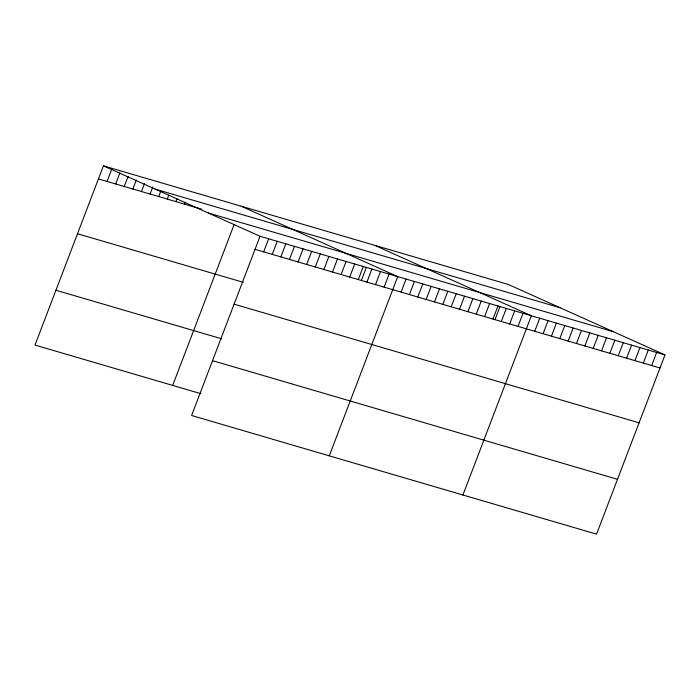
<?xml version="1.0" encoding="UTF-8"?>
<svg xmlns="http://www.w3.org/2000/svg" width="700" height="700" viewBox="0 0 700 700"><rect width="100%" height="100%" fill="white"/><g stroke="black" fill="none" stroke-linecap="round" stroke-linejoin="round"><path stroke-width="1.05" d="M665 354.926L260.033 236.267L191.59 415.494L596.558 534.153L665 354.926L508.41 284.506L103.442 165.847L35 345.074L200.883 393.68M107.056 181.44L112.044 168.376M115.657 183.96L119.884 172.9M124.268 186.48L128.1 176.426M132.869 189L136.325 179.952M141.479 191.52L144.55 183.487M150.08 194.049L152.766 187.014M158.69 196.569L160.606 191.537M167.291 199.089L168.831 195.064M175.901 201.609L177.048 198.59M184.502 204.129L185.273 202.125M172.69 385.42L234.237 224.245M263.646 251.86L268.634 238.787M272.256 254.38L277.244 241.307M280.858 256.9L285.845 243.836M289.467 259.42L294.455 246.356M298.069 261.94L303.056 248.876M306.679 264.46L311.666 251.396M315.28 266.989L320.267 253.916M323.89 269.509L328.877 256.436M332.491 272.029L337.479 258.965M341.101 274.549L346.089 261.485M349.703 277.069L354.69 264.005M358.312 279.589L363.3 266.525M361.401 280.35L366.354 267.391M366.914 282.118L371.901 269.045M375.524 284.637L380.511 271.565M384.125 287.158L389.113 274.094M329.28 455.84L397.723 276.614L241.124 206.194M401.082 292.127L406.07 279.064M409.439 294.569L414.426 281.505M417.786 297.019L422.783 283.955M426.142 299.469L431.13 286.405M434.49 301.91L439.486 288.846M442.846 304.36L447.834 291.296M451.202 306.81L456.19 293.746M459.55 309.26L464.537 296.188M467.906 311.701L472.894 298.637M476.254 314.151L481.25 301.088M484.61 316.601L489.597 303.529M492.957 319.043L497.954 305.979M495.04 319.506L499.992 306.547M501.314 321.493L506.301 308.429M509.67 323.942L514.657 310.879M518.017 326.384L523.005 313.32M462.919 494.996L531.361 315.77L374.771 245.35M534.721 331.284L539.709 318.22M543.077 333.725L548.065 320.661M551.425 336.175L556.421 323.111M559.781 338.625L564.769 325.561M568.137 341.075L573.125 328.002M576.485 343.516L581.472 330.453M584.841 345.966L589.829 332.902M593.189 348.416L598.176 335.344M601.545 350.858L606.532 337.794M609.892 353.308L614.889 340.244M618.249 355.757L623.236 342.685M626.605 358.199L631.593 345.135M634.952 360.649L639.94 347.585M643.309 363.099L648.296 350.035M651.656 365.54L656.644 352.476M155.111 189.088L560.079 307.746M98.446 178.92L201.714 209.178M208.355 213.028L613.322 331.686M255.045 249.331L660.012 367.99M77.507 233.748L243.39 282.354M234.106 304.168L639.074 422.826M55.939 290.246L221.821 338.844M212.529 360.658L617.496 479.316M103.442 165.847L260.033 236.267"/></g></svg>
